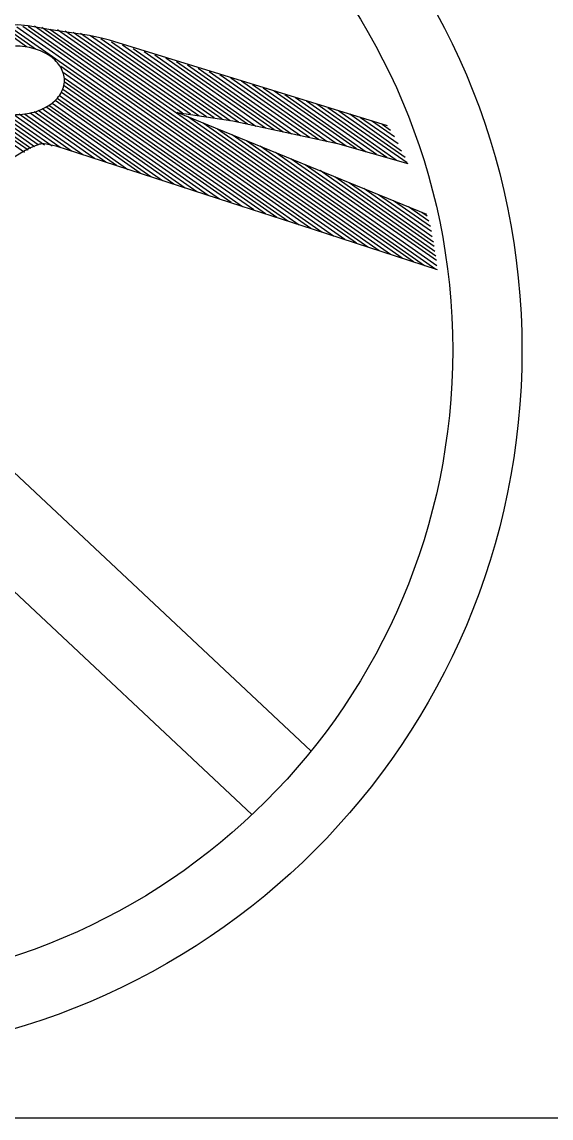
# Model space of a CAD drawing. Extents: x 477 to 783, y 495 to 674.
# Drawn here: x 582.857 to 584.03, y 624.308 to 626.738 of the extents above; entities that cross this region are included whole.
import ezdxf

# ---------------------------------------------------------------- set-up
doc = ezdxf.new("R2010")
doc.units = 0
doc.layers.add('11', color=7, linetype='CONTINUOUS')

# ---------------------------------------------------------------- blocks, each defined once
blk = doc.blocks.new('*O7')
at = {"layer": '11', "color": 1, "linetype": 'CONTINUOUS'}
for p, q in [((-1.553, -1.251), (-3.611, 0.676)), ((-1.684, -1.392), (-3.743, 0.537))]:
    blk.add_line(p, q, dxfattribs=at)
at = {"layer": '11', "color": 7, "linetype": 'CONTINUOUS'}
for p, q in [((-2.184, 0.309), (-2.244, 0.352)), ((-2.164, 0.304), (-2.232, 0.352)), ((-1.604, -0.077), (-2.219, 0.352)), ((-1.579, -0.086), (-2.205, 0.353)), ((-1.553, -0.093), (-2.192, 0.354)), ((-1.528, -0.102), (-2.18, 0.354)), ((-1.503, -0.11), (-2.166, 0.355)), ((-1.478, -0.118), (-2.15, 0.352)), ((-1.452, -0.126), (-2.132, 0.348)), ((-1.427, -0.135), (-2.115, 0.347)), ((-1.838, 0.162), (-2.098, 0.344)), ((-1.82, 0.16), (-2.08, 0.341)), ((-1.802, 0.156), (-2.064, 0.339)), ((-1.785, 0.154), (-2.042, 0.334)), ((-1.768, 0.152), (-2.019, 0.327)), ((-1.75, 0.149), (-1.995, 0.32)), ((-1.732, 0.145), (-1.971, 0.313)), ((-1.714, 0.142), (-1.947, 0.305)), ((-1.694, 0.138), (-1.923, 0.298)), ((-2.166, 0.088), (-2.426, 0.27)), ((-2.158, 0.092), (-2.419, 0.274)), ((-1.675, 0.133), (-1.899, 0.291)), ((-1.654, 0.129), (-1.875, 0.284)), ((-1.635, 0.125), (-1.851, 0.276)), ((-1.615, 0.12), (-1.827, 0.269)), ((-2.188, 0.075), (-2.448, 0.257)), ((-2.18, 0.08), (-2.44, 0.261)), ((-2.174, 0.084), (-2.433, 0.266)), ((-1.629, -0.069), (-2.108, 0.266)), ((-1.654, -0.061), (-2.102, 0.252)), ((-1.596, 0.116), (-1.803, 0.261)), ((-1.576, 0.112), (-1.779, 0.254)), ((-1.556, 0.108), (-1.755, 0.247)), ((-1.68, -0.052), (-2.1, 0.24)), ((-1.705, -0.045), (-2.1, 0.232)), ((-1.73, -0.036), (-2.1, 0.223)), ((-1.536, 0.104), (-1.731, 0.24)), ((-1.517, 0.099), (-1.707, 0.233)), ((-1.497, 0.095), (-1.683, 0.225)), ((-1.832, -0.004), (-2.116, 0.195)), ((-1.806, -0.012), (-2.111, 0.201)), ((-1.781, -0.02), (-2.106, 0.208)), ((-1.756, -0.028), (-2.103, 0.215)), ((-1.475, 0.089), (-1.659, 0.218)), ((-1.452, 0.083), (-1.635, 0.211)), ((-1.431, 0.076), (-1.611, 0.203)), ((-1.408, 0.071), (-1.587, 0.196)), ((-1.959, 0.037), (-2.149, 0.172)), ((-1.932, 0.029), (-2.141, 0.176)), ((-1.908, 0.021), (-2.134, 0.179)), ((-1.882, 0.012), (-2.127, 0.184)), ((-1.857, 0.005), (-2.12, 0.19)), ((-1.385, 0.064), (-1.563, 0.189)), ((-1.364, 0.058), (-1.54, 0.182)), ((-1.34, 0.052), (-1.516, 0.174)), ((-2.144, 0.091), (-2.249, 0.165)), ((-2.127, 0.089), (-2.229, 0.16)), ((-2.109, 0.086), (-2.214, 0.16)), ((-2.084, 0.078), (-2.2, 0.16)), ((-2.059, 0.07), (-2.188, 0.16)), ((-2.033, 0.062), (-2.176, 0.162)), ((-2.008, 0.054), (-2.167, 0.165)), ((-1.984, 0.046), (-2.158, 0.168)), ((-1.402, -0.143), (-1.827, 0.155)), ((-1.344, 0.064), (-1.491, 0.167)), ((-1.352, 0.078), (-1.467, 0.16)), ((-1.36, 0.094), (-1.443, 0.152)), ((-1.377, -0.151), (-1.792, 0.14)), ((-1.351, -0.159), (-1.76, 0.127)), ((-1.368, 0.11), (-1.419, 0.145)), ((-1.377, 0.124), (-1.395, 0.137)), ((-1.326, -0.167), (-1.728, 0.114)), ((-1.301, -0.176), (-1.696, 0.101)), ((-1.276, -0.184), (-1.666, 0.089)), ((-1.274, -0.176), (-1.632, 0.075)), ((-1.275, -0.164), (-1.598, 0.061)), ((-1.276, -0.155), (-1.566, 0.048)), ((-1.278, -0.144), (-1.533, 0.035)), ((-1.28, -0.133), (-1.5, 0.021)), ((-1.281, -0.124), (-1.468, 0.008)), ((-1.284, -0.112), (-1.436, -0.005)), ((-1.286, -0.1), (-1.403, -0.019)), ((-1.288, -0.089), (-1.37, -0.032)), ((-1.292, -0.077), (-1.337, -0.045)), ((-1.295, -0.066), (-1.307, -0.058))]:
    blk.add_line(p, q, dxfattribs=at)
for points in [[(-4.421, 2.065), (4.421, 2.065), (4.421, -2.065), (-4.421, -2.065), (-4.421, 2.065)], [(-1.383, 0.134), (-2, 0.324), (-2.0146, 0.3281), (-2.0441, 0.3346), (-2.134, 0.348), (-2.1805, 0.3561), (-2.2038, 0.3584), (-2.2268, 0.3573), (-2.238, 0.355), (-2.291, 0.337), (-2.3049, 0.3332), (-2.3233, 0.3278), (-2.332, 0.324), (-2.3975, 0.2875), (-2.526, 0.211)], [(-1.296, -0.062), (-1.85, 0.164), (-1.726, 0.145), (-1.494, 0.095), (-1.338, 0.051)], [(-2.2284, 0.0554), (-2.187, 0.08), (-2.1849, 0.0812), (-2.1806, 0.0834), (-2.1762, 0.0853), (-2.167, 0.089), (-2.1638, 0.0903), (-2.1594, 0.0921), (-2.1572, 0.093), (-2.154, 0.094), (-2.1524, 0.0944), (-2.1491, 0.095), (-2.1475, 0.0951), (-2.145, 0.095), (-2.1398, 0.0943), (-2.1363, 0.0937), (-2.1293, 0.0923), (-2.1258, 0.0914), (-2.1188, 0.0895), (-2.1118, 0.0874), (-2.098, 0.083), (-1.7311, -0.0355), (-1.5478, -0.0948), (-1.273, -0.184)]]:
    blk.add_lwpolyline(points, dxfattribs=at)
blk.add_lwpolyline([(-2.2083, 0.159, 0.034601), (-2.1871, 0.1605, 0.035981), (-2.1667, 0.1648, 0.038841), (-2.148, 0.1718, 0.043335), (-2.1315, 0.1812, 0.049522), (-2.118, 0.1928, 0.057018), (-2.108, 0.2059, 0.064453), (-2.1018, 0.2201, 0.069326), (-2.0998, 0.235, 0.069326), (-2.1018, 0.2498, 0.064453), (-2.108, 0.264, 0.057018), (-2.118, 0.2771, 0.049522), (-2.1315, 0.2887, 0.043335), (-2.148, 0.2981, 0.038841), (-2.1667, 0.3051, 0.035981), (-2.1871, 0.3094, 0.034601), (-2.2083, 0.3109, 0.034601)], format="xyb", dxfattribs=at)
at = {"layer": '11', "color": 1, "linetype": 'CONTINUOUS'}
for radius in [1.5675, 1.4139]:
    blk.add_circle((-2.6527, -0.3629), radius, dxfattribs=at)

msp = doc.modelspace()

# ---------------------------------------------------------------- block references
at = {"layer": '11', "color": 7, "linetype": 'CONTINUOUS'}
msp.add_blockref('*O7', (585.051, 626.373), dxfattribs=at)

doc.saveas('drawing.dxf')
